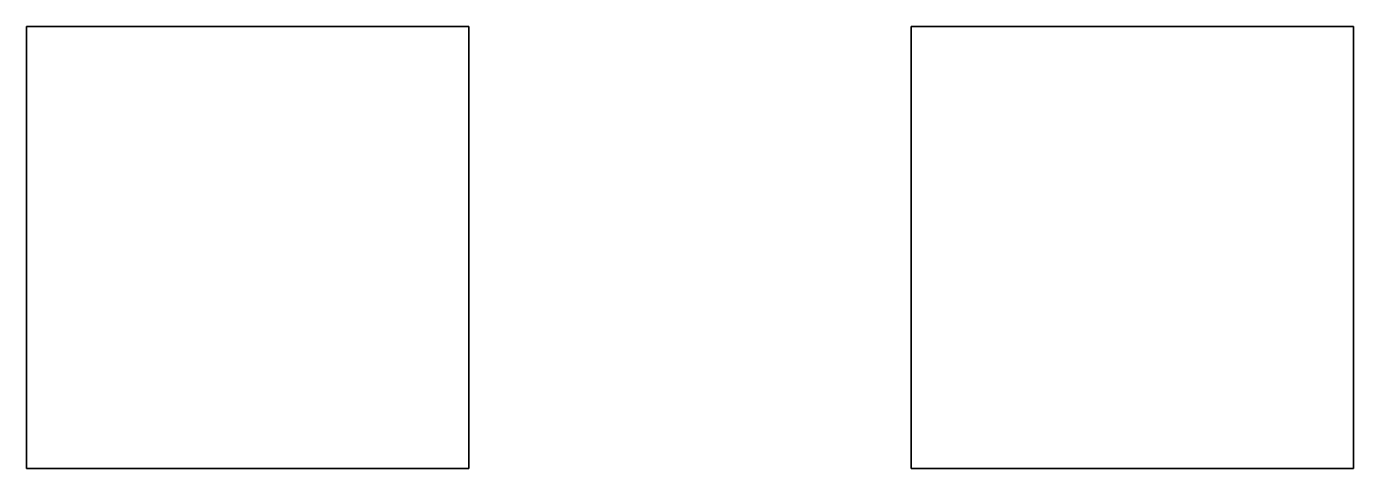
# Model space of a CAD drawing. Header units: millimetres. Extents: x -1.24 to 5, y -3.84 to 3.15.
# Drawn here: x 2 to 5, y 1 to 2 of the extents above; entities that cross this region are included whole.
import ezdxf

# ---------------------------------------------------------------- set-up
doc = ezdxf.new("R2010")
doc.units = ezdxf.units.MM
doc.header["$MEASUREMENT"] = 0

msp = doc.modelspace()

# ---------------------------------------------------------------- linework, layer by layer
for points in [[(3, 2, -1), (3, 2, -2), (2, 2, -2), (2, 2, -1)], [(3, 2, -2), (3, 1, -2), (2, 1, -2), (2, 2, -2)], [(2, 2, -2), (2, 1, -2), (2, 1, -1), (2, 2, -1)], [(2, 2, -1), (2, 1, -1), (3, 1, -1), (3, 2, -1)], [(3, 1, -1), (3, 1, -2), (3, 2, -2), (3, 2, -1)], [(5, 2, -2), (5, 1, -2), (4, 1, -2), (4, 2, -2)], [(4, 2, -2), (4, 1, -2), (5, 1, -2), (5, 2, -2)], [(2, 1, -1), (2, 1, -2), (3, 1, -2), (3, 1, -1)]]:
    msp.add_3dface(points)

doc.saveas('drawing.dxf')
